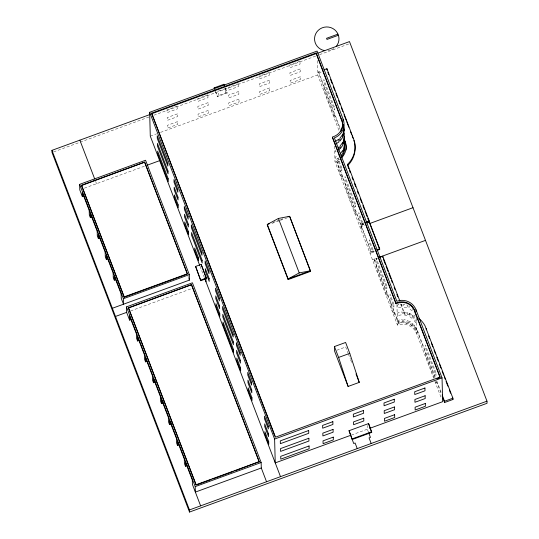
<?xml version="1.0" encoding="UTF-8"?>
<svg xmlns="http://www.w3.org/2000/svg" width="539" height="539" viewBox="0 0 539 539"><rect width="100%" height="100%" fill="white"/><g stroke="black" fill="none" stroke-linecap="round" stroke-linejoin="round"><path stroke-width="0.4" stroke-dasharray="2.69 2.02" d="M338.762 157.914L335.615 159.706L335.541 156.916L338.31 155.427M336.08 151.681L335.413 151.978L335.339 149.182M374.362 251.403L371.317 252.515L336.875 162.488L336.841 161.195L337.434 160.932A16.386 15.995 -1.5 0 0 339.26 159.834M336.875 162.488L337.468 162.226A16.386 15.995 -1.5 0 0 340.419 160.265M53.59 151.89L149.081 116.983M153.817 115.252L315.605 56.11M319.546 54.668L348.746 43.989M227.081 92.445L227.101 93.092L217.332 96.663L217.311 96.016L227.081 92.445L225.376 87.992M340.372 130.047L318.583 73.061L318.549 71.768L321.588 70.656M318.583 73.061L322.383 71.667M150.287 136.131L156.606 133.827M160.555 132.378L317.707 74.928L317.276 58.488M84.347 188.172L144.924 166.025M272.687 222.499L279.613 219.966M280.388 219.683L284.235 218.275M271.932 223.422L279.633 220.613M280.401 220.33L288.102 217.513M363.906 224.089L360.861 225.201L360.827 223.914L363.865 222.796M363.953 224.17L360.908 225.282L360.887 224.642L363.933 223.53M130.559 310.942L190.995 288.85M359.985 227.074L364.66 225.363M371.317 252.515L371.304 251.868L374.349 250.756M372.483 259.751L377.159 258.04M435.02 377.556L417.146 331.195A16.386 15.995 -1.5 0 0 399.001 323.13L398.375 323.312L374.396 260.6L374.362 259.313L377.408 258.194M374.396 260.6L378.203 259.205M336.794 350.242L345.721 346.975L348.073 353.133M351.34 435.074L368.892 428.66M398.375 323.312L398.341 322.026L398.968 321.844A16.386 15.995 -1.5 0 1 417.112 329.908L435.29 377.051M401.05 304.144L404.351 312.782L406.837 313.024A25.34 24.74 -1.5 0 1 415.374 316.022M400.484 303.861L404.385 314.069L406.871 314.311A25.34 24.74 -1.5 0 1 415.407 317.309M409.627 306.179L408.98 305.842L409.054 308.631L412.591 311.118L412.517 308.328M414.046 312.714L414.356 313.078M318.549 71.768L340.338 128.76M436.779 380.952L441.259 392.661M436.516 381.464L441.293 393.955M434.138 377.792L425.608 355.491L425.534 352.701M435.606 381.639L436.192 383.175L436.139 381.08M317.707 74.928L338.95 130.485M416.223 317.99L416.627 333.614L433.686 378.216M434.879 381.342L441.165 397.775M336.841 161.195L360.827 223.914M374.362 259.313L398.341 322.026M360.887 224.642L371.304 251.868M334.584 146.096L334.995 161.72L397.472 325.098A14.89 14.54 -1.5 0 1 416.627 333.614M348.369 353.901L350.431 359.291M350.727 360.059L351.61 362.37M368.46 432.204L367.322 429.233L367.221 425.473M225.107 87.891L227.101 93.092M215.613 91.563L217.311 96.016M215.344 91.462L217.332 96.663M200.036 266.226L204.51 277.922M187.943 276.19L188.542 277.753M95.625 181.387L96.521 183.725M417.974 331.768L418.008 333.062M404.351 312.782L404.385 314.069M396.933 304.548L397.472 325.098M394.056 311.966L394.13 314.756L390.31 304.778L390.236 301.981M387.029 293.587L387.096 296.376L376.512 268.692L376.438 265.902M370.798 251.154L370.92 255.661M355.787 211.894L355.861 214.69L345.277 187.006L345.203 184.21M341.989 175.815L342.063 178.611L338.243 168.626L338.175 165.83M334.598 114.901L334.672 117.691L324.08 90.006L324.013 87.217M225.686 92.957L225.565 88.443L218.591 90.997L218.713 95.504M361.426 226.643L361.467 230.948M339.449 159.153A14.89 14.54 -1.5 0 1 334.995 161.72M333.85 48.571A12.215 11.925 -1.5 0 1 327.928 50.74M177.203 106.122L166.975 109.868L167.05 112.658L177.277 108.918L177.203 106.122M207.899 94.904L197.665 98.644L197.739 101.44L207.973 97.7L207.899 94.904M238.588 83.686L228.361 87.426L228.428 90.215L238.662 86.476L238.588 83.686M269.278 72.469L259.05 76.208L259.124 78.997L269.352 75.258L269.278 72.469M299.974 61.244L289.739 64.983L289.814 67.779L300.048 64.04L299.974 61.244M177.405 113.857L167.178 117.596L167.252 120.392L177.479 116.653L177.405 113.857M208.101 102.639L197.867 106.378L197.941 109.168L208.175 105.428L208.101 102.639M238.79 91.421L228.563 95.16L228.63 97.95L238.865 94.21L238.79 91.421M269.487 80.196L259.252 83.936L259.326 86.732L269.554 82.993L269.487 80.196M300.176 68.979L289.942 72.718L290.016 75.514L300.25 71.768L300.176 68.979M177.607 121.592L167.38 125.331L167.454 128.12L177.681 124.381L177.607 121.592M208.303 110.374L198.069 114.113L198.143 116.902L208.377 113.163L208.303 110.374M238.993 99.149L228.765 102.888L228.839 105.684L239.067 101.945L238.993 99.149M269.689 87.931L259.454 91.67L259.528 94.466L269.756 90.72L269.689 87.931M300.378 76.713L290.144 80.452L290.218 83.242L300.452 79.502L300.378 76.713M398.813 304.575L397.647 304.919L397.721 307.708L402.027 307.021L401.953 304.232L398.813 304.575M399.015 312.31L397.849 312.647L397.923 315.443L402.229 314.756L402.155 311.96L399.015 312.31M399.217 320.038L398.051 320.382L398.126 323.178L402.431 322.49L402.357 319.694L399.217 320.038M404.621 304.4L403.408 304.279L403.482 307.068L407.727 308.045L407.652 305.249L404.621 304.4M404.823 312.128L403.61 312.014L403.684 314.803L407.929 315.78L407.855 312.984L404.823 312.128M405.025 319.863L403.812 319.742L403.886 322.538L408.131 323.508L408.057 320.718L405.025 319.863M410.253 314.136L409.182 313.577L409.256 316.366L412.793 318.852L412.719 316.063L410.253 314.136M410.455 321.871L409.384 321.305L409.458 324.101L412.995 326.587L412.921 323.791L410.455 321.871M414.484 318.023L413.716 317.1L413.79 319.897L416.081 323.515L416.007 320.718L414.484 318.023M414.686 325.751L413.918 324.835L413.992 327.624L416.283 331.242L416.209 328.453L414.686 325.751M334.396 107.167L323.811 79.482L323.878 82.272L334.47 109.956L334.396 107.167M435.916 372.651L425.332 344.967L425.406 347.756L435.99 375.44L435.916 372.651M341.787 168.08L337.973 158.102L338.041 160.892L341.861 170.876L341.787 168.08M355.585 204.166L345 176.482L345.075 179.271L355.659 206.956L355.585 204.166M362.612 222.546L358.799 212.561L358.866 215.351L362.686 225.336L362.612 222.546M373.028 249.773L369.208 239.788L369.282 242.584L373.103 252.569L373.028 249.773M386.827 285.852L376.235 258.168L376.31 260.964L386.894 288.648L386.827 285.852M393.854 304.232L390.034 294.247L390.108 297.043L393.928 307.028L393.854 304.232"/><path stroke-width="0.81" d="M340.318 153.703L342.871 150.246L342.945 153.036L340.891 155.973M354.48 142.525A25.34 24.74 -1.5 0 1 349.326 163.829L347.615 165.608L347.581 164.321L349.292 162.542A25.34 24.74 -1.5 0 0 354.446 141.238L326.917 68.709L323.872 69.821M338.108 147.693L339.051 146.938L339.125 149.734L338.559 150.186M278.407 218.457L267.297 224.467L267.317 225.113L288.143 279.573L310.464 271.413L310.451 270.767L289.625 216.307L278.407 218.457L299.233 272.916L310.451 270.767L288.122 278.926L288.143 279.573M299.233 272.916L288.122 278.926L267.297 224.467L269.608 223.624M440.134 377.637L413.905 309.366A13.401 13.084 -1.5 0 0 399.062 302.77L395.956 303.686L332.502 137.755L332.489 137.115L335.447 135.808A13.401 13.084 -1.5 0 0 342.218 121.309L316.204 52.957L151.58 113.143L274.903 436.246M335.804 141.157L338.849 139.21L338.916 142L335.878 143.947M337.96 34.139L326.553 38.309L326.978 39.428L338.384 35.257M214.205 88.49L214.192 87.85L223.954 84.279L224.527 85.762M199.733 265.444L150.287 136.131L149.66 112.294L317.08 51.09L343.114 119.159L343.154 120.803M151.594 113.79L316.225 53.604L316.204 52.957M317.855 53.152L349.481 41.591L486.986 401.171L487.04 403.287L189.519 512.05L52.014 152.47L51.96 150.354L150.233 114.43M83.74 194.707L83.774 196.142L82.379 196.647L79.779 189.843L79.637 184.365L145.564 160.265L189.297 274.627L189.438 280.105L112.355 308.288M124.246 296.861L187.383 273.778L144.688 162.138L81.551 185.214L124.253 297.178L186.602 274.391M144.688 162.138L81.557 185.537L124.253 297.178M147.255 165.177L159.659 160.642M89.211 210.506L89.326 214.805L90.363 217.527L91.758 217.015L91.724 215.587M97.195 231.386L97.31 235.678L98.347 238.4L99.742 237.894M105.179 252.259L105.294 256.557L106.331 259.279L107.726 258.767M113.163 273.138L113.271 277.43L114.315 280.152L115.71 279.647M288.082 216.873L289.625 216.307L310.464 271.413M195.596 266.441L201.175 264.406L206.383 278.016L206.397 278.663L200.818 280.704L195.596 266.441L200.818 280.704M121.147 294.011L121.255 298.31L123.512 304.205L123.37 298.727L189.297 274.627M130.984 319.58L129.589 320.092L126.638 312.377L126.497 306.9L192.423 282.8L261.146 462.516L261.287 467.993L266.549 481.751M200.798 280.058L206.383 278.016M196.102 485.066L128.41 307.749L191.547 284.673L259.232 461.667L234.775 470.931M128.417 308.072L191.547 284.673M366.149 221.967L369.195 220.849L347.581 164.321M366.217 222.695L369.262 221.583L379.672 248.809L379.692 249.456L377.408 250.291M366.944 222.978L369.228 222.142L367.726 218.214M115.474 316.454L126.638 312.377M369.343 223.651L413.002 207.69M376.633 249.921L379.672 248.809M136.414 333.951L136.529 338.243L137.573 340.971L138.968 340.459M379.496 257.184L425.493 240.367M379.692 257.366L382.73 256.247L399.844 301.005M144.398 354.824L144.513 359.122L145.557 361.844L146.952 361.332M152.382 375.703L152.497 379.995L153.534 382.724L154.929 382.212L154.895 380.777M160.366 396.576L160.481 400.875L161.518 403.596L162.913 403.084L162.879 401.656M334.443 346.55L345.607 342.467L349.771 353.362L359.257 382.373L348.1 386.456L334.557 351.057L334.443 346.55L338.607 357.438L348.1 386.456M338.607 357.438L349.771 353.362M168.35 417.455L168.464 421.747L169.502 424.476L170.897 423.964L170.863 422.529M169.502 424.476L169.387 420.177L176.394 438.335L176.448 442.627L177.486 445.349L178.881 444.837M184.318 459.208L184.426 463.5L185.47 466.228L186.865 465.716M436.988 378.789L439.352 377.927M350.539 433.848L350.579 435.35L275.24 462.893L274.614 439.049L442.034 377.846L416.007 309.77A14.89 14.54 -1.5 0 0 396.845 301.254L334.369 137.876A14.89 14.54 -1.5 0 0 343.114 119.159M259.232 461.667L196.095 484.743L128.41 307.749M196.89 484.777L211.099 479.589M212.676 479.009L233.192 471.51M261.287 467.993L195.361 492.094L195.219 486.616L261.146 462.516M349.05 430.708L368.582 423.566L371.721 432.379L352.189 439.521L349.05 430.708L353.705 443.523L355.1 443.011L357.236 448.603M369.673 428.37L442.66 401.69L442.034 377.846M452.915 398.193L452.949 399.48L444.574 402.539L444.54 401.252L452.915 398.193L425.022 325.799A25.34 24.74 -1.5 0 0 418.769 318.327M352.176 438.874L371.708 431.732M189.519 512.05L189.465 509.934L486.986 401.171M395.956 303.686L395.936 303.039L399.049 302.13A13.401 13.084 -1.5 0 1 413.885 308.726L440.12 376.997L275.49 437.176L151.58 113.143M327.853 72.347L328.75 74.699M330.548 79.401L332.044 83.323M333.243 86.456L334.746 90.377M335.945 93.51L337.441 97.431M338.64 100.564L340.136 104.478M341.335 107.618L342.838 111.533M344.037 114.666L346.132 120.157M346.732 121.72L348.827 127.211M350.626 131.907L351.529 134.258M352.122 135.828L353.025 138.179M428.673 335.999L429.57 338.351M431.368 343.053L432.871 346.975M434.07 350.107L435.566 354.029M436.765 357.162L438.261 361.083M439.46 364.216L440.963 368.13M442.162 371.27L443.658 375.184M444.257 376.754L445.153 379.106M446.056 381.457L447.855 386.16M449.351 390.074L450.55 393.214M452.349 397.91L452.949 399.48M316.225 53.604L342.238 121.955A13.401 13.084 -1.5 0 1 342.568 125.358M344.219 138.907L345.721 143.206A16.386 15.995 -1.5 0 1 341.43 158.021M442.155 395.006L444.54 401.252M344.253 140.201L345.755 144.499A16.386 15.995 -1.5 0 1 346.045 150.044M442.189 396.293L444.574 402.539M347.911 166.396L348.814 168.747M349.413 170.317L350.316 172.675M352.115 177.385L353.018 179.743M354.521 183.671L355.72 186.811M357.519 191.52L358.422 193.878M360.22 198.588L361.723 202.509M362.922 205.655L364.425 209.577M365.024 211.147L367.126 216.644M369.579 223.005L379.692 249.456M383.364 259.111L385.466 264.609M386.072 266.178L388.168 271.669M388.774 273.239L390.876 278.737M391.476 280.307L392.372 282.665M394.177 287.375L395.074 289.733M396.879 294.442L397.775 296.794M332.489 137.115L395.936 303.039M356.023 373.911L359.257 382.373M371.721 432.379L368.582 423.566M368.743 432.945L370.448 437.399L369.053 437.911L371.189 443.503M214.192 87.85L214.758 89.333M149.66 112.294L274.614 439.049M206.397 278.663L201.175 264.406M204.807 278.697L280.502 476.651M144.695 162.455L187.39 274.102M191.554 284.99L259.239 461.984M188.839 278.542L189.438 280.105M79.86 140.153L94.736 179.056M79.637 184.365L123.37 298.727M126.497 306.9L195.219 486.616M89.851 212.022L82.272 192.356L82.379 196.647M97.256 231.386L90.256 213.228L90.363 217.527M105.24 252.265L98.239 234.108L98.347 238.4M113.513 273.893L106.217 254.981L106.331 259.279M121.497 294.772L114.201 275.86L114.315 280.152M136.765 334.712L129.475 315.793L129.589 320.092M144.748 355.585L137.458 336.673L137.573 340.971M152.732 376.465L145.442 357.546L145.557 361.844M161.006 398.092L153.426 378.425L153.534 382.724M168.411 417.455L161.41 399.298L161.518 403.596M184.668 459.969L177.371 441.05L177.486 445.349M192.652 480.842L185.355 461.93L185.47 466.228M200.623 505.858L192.41 484.379L192.302 480.081M51.96 150.354L189.465 509.934M353.84 140.443L354.264 141.831M343.633 124.394L344.199 130.707L344.158 129.522M343.707 127.184L344.003 128.578M344.111 142.653L344.603 146.17L344.178 140.315M344.131 133.524L344.401 138.442L344.205 136.313M426.241 328.446L426.275 329.733M416.007 309.77L416.047 311.414M414.626 310.329L414.646 310.969M382.73 256.247L382.764 257.541M369.195 220.849L369.276 222.223M345.115 141.252L345.149 142.539M341.699 119.624L341.719 120.271M326.917 68.709L326.951 69.996M223.954 84.279L223.975 84.919M205.878 277.302L205.992 281.809M344.3 144.823A14.89 14.54 -1.5 0 1 341.275 157.348M342.534 125.924A13.401 13.084 -1.5 0 1 342.15 128.174M341.989 128.727A13.401 13.084 -1.5 0 1 341.598 129.798M341.369 130.323A13.401 13.084 -1.5 0 1 340.54 131.833M336.188 46.448A12.215 11.925 -1.5 0 0 338.667 36.18L337.555 33.263A12.215 11.925 -1.5 0 0 316.858 31.909A12.215 11.925 -1.5 0 0 324.741 50.632M344.071 129.34L343.067 133.483L343.141 136.273L344.023 133.315L344.071 129.34M344.273 137.068L343.269 141.218L343.343 144.007L344.226 141.043L344.273 137.068M344.475 144.802L343.478 148.946L343.545 151.742L344.428 148.777L344.475 144.802M342.467 134.777L339.914 138.233L339.988 141.029L342.534 137.573L342.467 134.777M342.669 142.512L340.116 145.968L340.19 148.764L342.737 145.301L342.669 142.512M308.665 430.506L280.3 440.875L280.374 443.671L308.739 433.295L308.665 430.506M332.853 421.666L322.618 425.406L322.693 428.195L332.927 424.456L332.853 421.666M363.542 410.442L353.314 414.181L353.389 416.977L363.616 413.238L363.542 410.442M394.238 399.224L384.004 402.963L384.078 405.759L394.305 402.02L394.238 399.224M424.927 388.006L414.693 391.745L414.767 394.535L425.001 390.795L424.927 388.006M308.867 438.241L280.502 448.61L280.576 451.399L308.941 441.03L308.867 438.241M333.055 429.394L322.821 433.14L322.895 435.93L333.129 432.19L333.055 429.394M363.744 418.176L353.517 421.916L353.591 424.712L363.818 420.972L363.744 418.176M394.44 406.958L384.206 410.698L384.28 413.487L394.508 409.748L394.44 406.958M425.13 395.734L414.895 399.48L414.969 402.269L425.204 398.53L425.13 395.734M309.069 445.969L280.704 456.344L280.779 459.134L309.143 448.765L309.069 445.969M333.257 437.129L323.023 440.868L323.097 443.664L333.331 439.925L333.257 437.129M394.642 414.693L384.408 418.432L384.482 421.222L394.716 417.482L394.642 414.693M425.332 403.468L415.097 407.208L415.171 410.004L425.406 406.265L425.332 403.468M167.811 163.357L157.226 135.673L157.3 138.469L167.885 166.147L167.811 163.357M177.789 189.452L173.976 179.467L174.05 182.256L177.863 192.241L177.789 189.452M188.118 216.456L184.298 206.471L184.372 209.26L188.192 219.245L188.118 216.456M201.916 252.535L191.332 224.851L191.399 227.64L201.99 255.324L201.916 252.535M208.943 270.915L205.123 260.93L205.197 263.719L209.017 273.704L208.943 270.915M219.36 298.141L215.539 288.156L215.613 290.952L219.427 300.937L219.36 298.141M233.151 334.22L222.567 306.543L222.641 309.332L233.225 337.016L233.151 334.22M240.185 352.6L236.365 342.622L236.439 345.411L240.253 355.396L240.185 352.6M251.551 382.326L247.731 372.348L247.805 375.137L251.625 385.122L251.551 382.326M268.294 426.127L264.481 416.142L264.555 418.931L268.368 428.916L268.294 426.127M168.013 171.092L157.428 143.408L157.503 146.197L168.087 173.881L168.013 171.092M177.991 197.186L174.178 187.201L174.252 189.991L178.065 199.976L177.991 197.186M188.32 224.184L184.5 214.205L184.574 216.995L188.394 226.98L188.32 224.184M202.118 260.27L191.534 232.585L191.601 235.375L202.192 263.059L202.118 260.27M209.145 278.65L205.325 268.665L205.399 271.454L209.22 281.439L209.145 278.65M219.562 305.876L215.741 295.891L215.816 298.687L219.629 308.672L219.562 305.876M233.353 341.955L222.769 314.271L222.843 317.067L233.427 344.751L233.353 341.955M240.387 360.335L236.567 350.35L236.641 353.146L240.455 363.131L240.387 360.335M251.753 390.061L247.933 380.076L248.007 382.872L251.828 392.857L251.753 390.061M268.496 433.855L264.683 423.87L264.757 426.666L268.57 436.651L268.496 433.855M168.215 178.82L157.631 151.142L157.705 153.932L168.289 181.616L168.215 178.82M178.193 204.914L174.38 194.929L174.454 197.725L178.268 207.71L178.193 204.914M188.522 231.918L184.702 221.933L184.776 224.729L188.596 234.714L188.522 231.918M198.5 258.013L194.68 248.028L194.754 250.824L198.574 260.809L198.5 258.013M219.764 313.61L215.944 303.625L216.018 306.415L219.831 316.4L219.764 313.61M233.555 349.69L222.971 322.005L223.045 324.795L233.63 352.479L233.555 349.69M240.589 368.07L236.769 358.085L236.843 360.881L240.663 370.859L240.589 368.07M251.956 397.795L248.135 387.81L248.209 390.607L252.03 400.585L251.956 397.795M268.705 441.589L264.885 431.604L264.959 434.4L268.772 444.385L268.705 441.589"/></g></svg>
